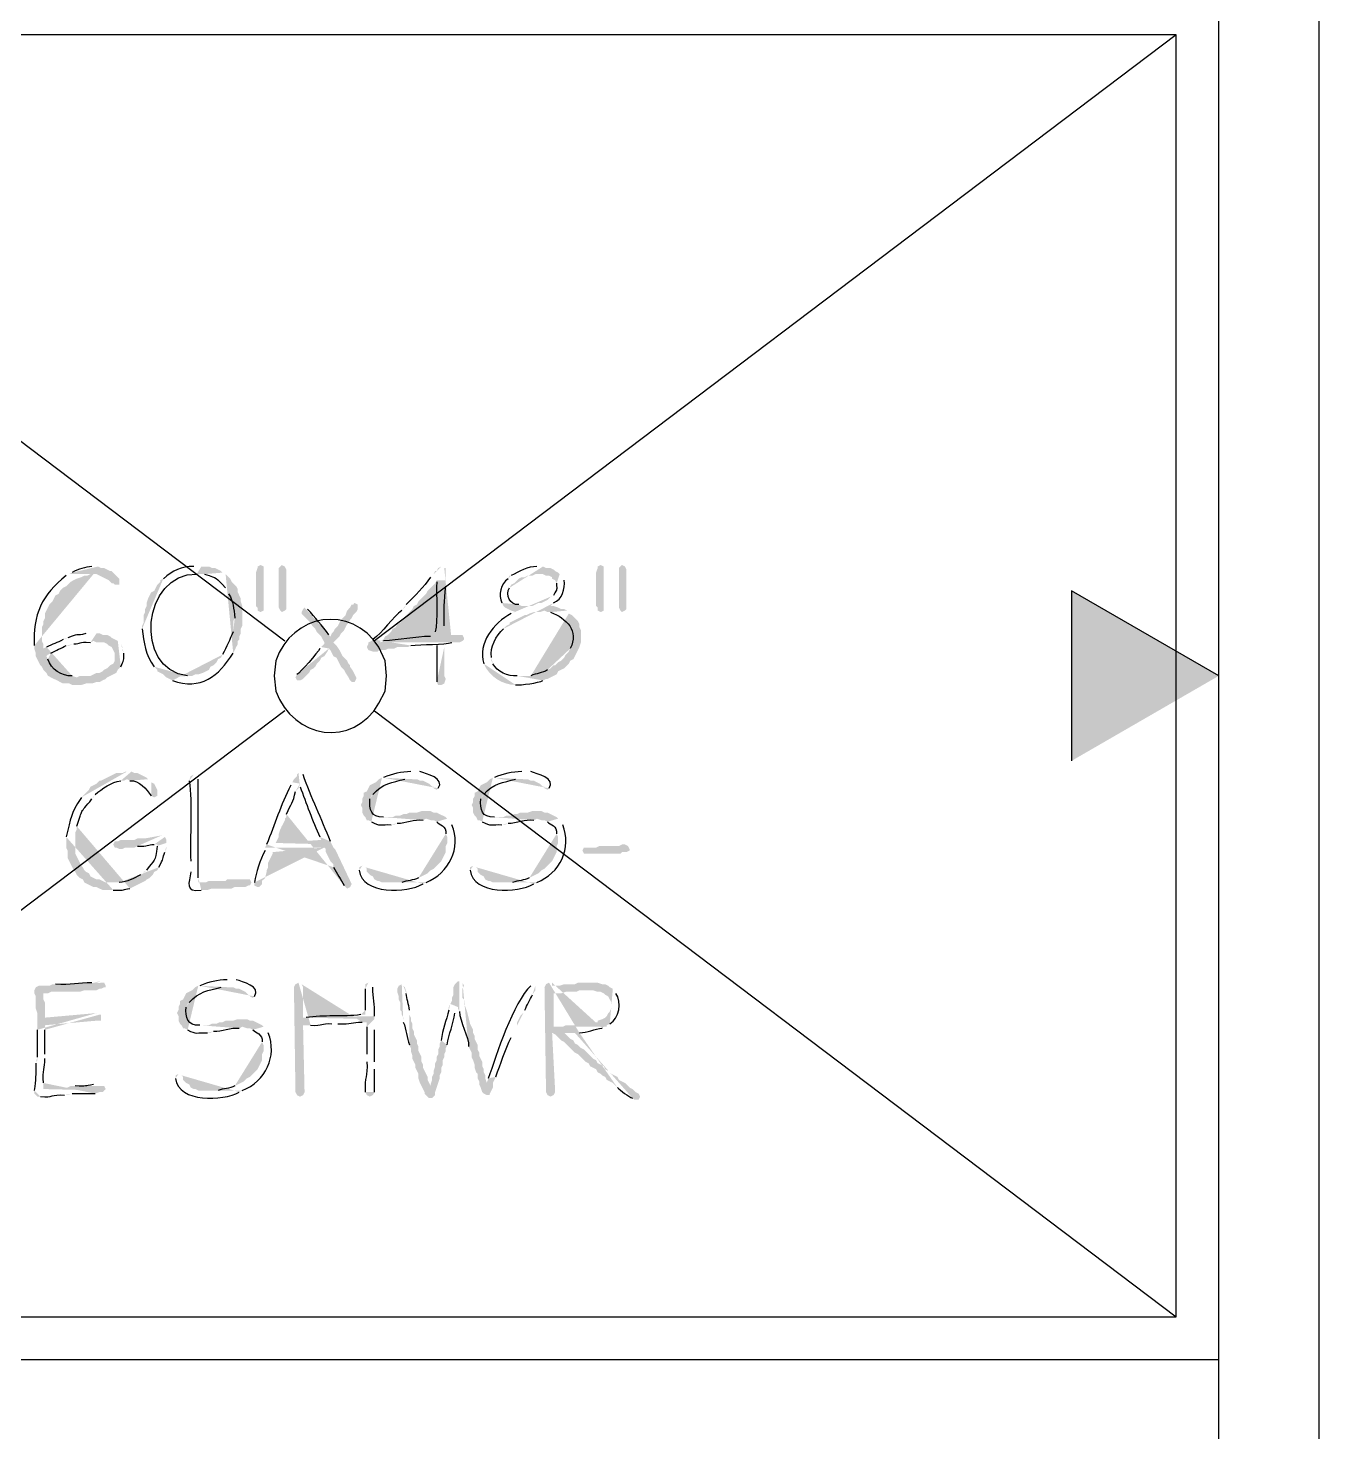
# Model space of a CAD drawing. Header units: inches. Extents: x -167 to 6071, y -6287 to -2731.
# Drawn here: x 1645.07 to 1690.41, y -5979.12 to -5929.83 of the extents above; entities that cross this region are included whole.
import ezdxf

# ---------------------------------------------------------------- set-up
doc = ezdxf.new("R2010")
doc.units = ezdxf.units.IN
doc.header["$LTSCALE"] = 96
doc.header["$MEASUREMENT"] = 0
doc.layers.add('PDF_Geometry', color=7, linetype='Continuous', true_color=0x4a4a4a)
doc.layers.add('PDF_Solid Fills', color=7, linetype='Continuous')

msp = doc.modelspace()

# ---------------------------------------------------------------- hatches: boundary and pattern name
at = {"layer": 'PDF_Solid Fills', "transparency": 33554559}
h = msp.add_hatch(color=256, dxfattribs=at)
h.paths.add_polyline_path([(1651.05, -5948.682), (1650.89, -5948.735)], flags=0)
h.paths.add_polyline_path([(1649.823, -5949.162), (1649.717, -5949.215), (1649.717, -5949.269), (1649.61, -5949.375), (1649.503, -5949.589), (1649.397, -5949.642), (1649.343, -5949.749), (1649.29, -5949.855), (1649.237, -5950.015), (1649.237, -5950.122), (1649.183, -5950.229), (1649.183, -5950.335), (1649.13, -5950.442), (1649.13, -5950.709), (1649.077, -5950.815), (1649.077, -5950.922)], flags=0)
h.paths.add_polyline_path([(1649.503, -5952.255), (1649.61, -5952.362), (1649.61, -5952.415), (1649.717, -5952.469), (1649.823, -5952.522), (1649.93, -5952.629), (1650.73, -5952.575), (1650.677, -5952.575)], flags=0)
h.paths.add_polyline_path([(1650.997, -5949.002), (1651.903, -5948.949), (1651.85, -5948.895), (1651.743, -5948.842), (1651.637, -5948.789), (1651.53, -5948.789), (1651.423, -5948.735), (1651.157, -5948.735)], flags=0)
for points in [[(1653.237, -5948.682), (1653.13, -5948.735), (1653.13, -5948.789), (1653.077, -5948.949), (1653.077, -5950.122), (1653.13, -5950.175), (1653.13, -5950.282), (1653.237, -5950.335), (1653.343, -5950.282), (1653.343, -5948.735)], [(1653.983, -5948.682), (1653.93, -5948.735), (1653.877, -5948.789), (1653.877, -5950.175), (1653.93, -5950.282), (1653.983, -5950.335), (1654.09, -5950.282), (1654.143, -5950.229), (1654.143, -5948.842), (1654.09, -5948.735)], [(1665.183, -5948.682), (1665.077, -5948.735), (1665.077, -5948.789), (1665.023, -5948.949), (1665.023, -5950.122), (1665.077, -5950.175), (1665.077, -5950.282), (1665.183, -5950.335), (1665.29, -5950.282), (1665.29, -5948.735)], [(1665.93, -5948.682), (1665.877, -5948.735), (1665.823, -5948.789), (1665.823, -5950.175), (1665.877, -5950.282), (1665.93, -5950.335), (1666.037, -5950.282), (1666.09, -5950.229), (1666.09, -5948.842), (1666.037, -5948.735)], [(1656.543, -5950.015), (1656.49, -5950.069), (1656.437, -5950.069), (1656.383, -5950.175), (1656.277, -5950.282), (1656.223, -5950.442), (1656.17, -5950.495), (1656.063, -5950.602), (1656.01, -5950.709), (1655.957, -5950.815), (1655.85, -5950.922), (1655.797, -5951.029), (1655.743, -5951.082), (1655.69, -5951.189), (1655.37, -5951.189), (1655.477, -5951.402), (1655.477, -5951.455), (1655.37, -5951.562), (1655.637, -5951.615), (1655.69, -5951.669), (1655.743, -5951.775), (1655.797, -5951.882), (1655.903, -5951.935), (1655.957, -5952.042), (1656.01, -5952.149), (1656.063, -5952.255), (1656.17, -5952.362), (1656.223, -5952.469), (1656.33, -5952.629), (1656.383, -5952.735), (1656.437, -5952.789), (1656.543, -5952.789), (1656.597, -5952.682), (1656.597, -5952.629), (1656.543, -5952.522), (1656.49, -5952.415), (1656.383, -5952.255), (1656.383, -5952.202), (1656.33, -5952.149), (1656.277, -5952.042), (1656.223, -5951.989), (1656.117, -5951.882), (1656.01, -5951.669), (1655.903, -5951.509), (1655.797, -5951.402), (1655.903, -5951.295), (1656.01, -5951.189), (1656.063, -5951.082), (1656.17, -5950.975), (1656.277, -5950.762), (1656.33, -5950.709), (1656.383, -5950.602), (1656.437, -5950.549), (1656.49, -5950.442), (1656.597, -5950.335), (1656.65, -5950.229), (1656.65, -5950.069)], [(1659.05, -5957.322), (1658.89, -5957.322), (1658.73, -5957.375), (1658.463, -5957.375), (1658.357, -5957.429), (1658.25, -5957.429), (1658.143, -5957.482), (1657.983, -5957.482), (1657.877, -5957.535), (1657.557, -5957.535), (1659.743, -5957.535), (1659.637, -5957.482), (1659.53, -5957.429), (1659.423, -5957.375), (1659.317, -5957.375), (1659.21, -5957.322)], [(1662.943, -5957.322), (1662.783, -5957.322), (1662.623, -5957.375), (1662.357, -5957.375), (1662.25, -5957.429), (1662.143, -5957.429), (1662.037, -5957.482), (1661.877, -5957.482), (1661.77, -5957.535), (1661.45, -5957.535), (1663.637, -5957.535), (1663.53, -5957.482), (1663.423, -5957.429), (1663.317, -5957.375), (1663.21, -5957.375), (1663.103, -5957.322)], [(1666.037, -5958.495), (1665.93, -5958.495), (1665.823, -5958.549), (1665.13, -5958.549), (1665.023, -5958.602), (1664.597, -5958.602), (1664.543, -5958.709), (1664.597, -5958.815), (1665.877, -5958.815), (1665.93, -5958.762), (1666.09, -5958.762), (1666.197, -5958.709), (1666.197, -5958.655), (1666.143, -5958.549)], [(1652.703, -5959.722), (1652.063, -5959.722), (1652.01, -5959.775), (1651.423, -5959.775), (1651.317, -5959.829), (1651.05, -5959.829), (1652.917, -5959.829), (1652.863, -5959.722), (1652.81, -5959.722)], [(1664.81, -5963.349), (1664.383, -5963.349), (1664.277, -5963.402), (1663.903, -5963.402), (1663.743, -5963.455), (1663.477, -5963.455), (1665.503, -5963.509), (1665.45, -5963.455), (1665.343, -5963.402), (1665.237, -5963.402), (1665.077, -5963.349), (1664.97, -5963.349)], [(1652.597, -5964.629), (1652.437, -5964.629), (1652.277, -5964.682), (1652.01, -5964.682), (1651.903, -5964.735), (1651.797, -5964.735), (1651.69, -5964.789), (1651.53, -5964.789), (1651.423, -5964.842), (1651.103, -5964.842), (1653.29, -5964.842), (1653.077, -5964.735), (1652.97, -5964.682), (1652.863, -5964.682), (1652.757, -5964.629)]]:
    msp.add_hatch(color=256, dxfattribs=at).paths.add_polyline_path(points)
h = msp.add_hatch(color=256, dxfattribs=at)
h.paths.add_polyline_path([(1646.517, -5949.002), (1646.41, -5949.055)], flags=0)
h.paths.add_polyline_path([(1645.29, -5951.509), (1645.29, -5951.615), (1645.61, -5951.615), (1645.61, -5951.455), (1645.557, -5951.349), (1645.557, -5950.869), (1645.61, -5950.762), (1645.61, -5950.655), (1645.663, -5950.549), (1645.663, -5950.389), (1645.717, -5950.282), (1645.77, -5950.175), (1645.823, -5950.069), (1645.93, -5949.962), (1645.983, -5949.855), (1646.037, -5949.749), (1646.143, -5949.695), (1646.197, -5949.589), (1646.303, -5949.482), (1646.41, -5949.429), (1646.57, -5949.269), (1646.677, -5949.215), (1646.783, -5949.162), (1646.943, -5949.109), (1647.05, -5949.055), (1647.157, -5949.055), (1647.263, -5949.002), (1647.37, -5949.002)], flags=0)
h = msp.add_hatch(color=256, dxfattribs=at)
h.paths.add_polyline_path([(1647.37, -5948.735), (1647.317, -5948.735)], flags=0)
h.paths.add_polyline_path([(1646.623, -5948.949), (1646.517, -5949.002), (1647.477, -5949.002), (1647.583, -5949.055), (1647.69, -5949.109), (1647.797, -5949.162), (1647.903, -5949.215), (1648.01, -5949.322), (1648.063, -5949.322), (1648.117, -5949.375), (1648.277, -5949.375), (1648.277, -5949.162), (1648.223, -5949.109), (1648.117, -5949.002), (1648.01, -5948.895), (1647.957, -5948.895), (1647.743, -5948.789), (1647.637, -5948.789), (1647.53, -5948.735)], flags=0)
h = msp.add_hatch(color=256, dxfattribs=at)
h.paths.add_polyline_path([(1651.903, -5948.949), (1650.997, -5949.002), (1651.263, -5949.002)], flags=0)
h.paths.add_polyline_path([(1652.01, -5949.482), (1652.063, -5949.589), (1652.117, -5949.695)], flags=0)
h.paths.add_polyline_path([(1652.33, -5950.549), (1652.277, -5950.655), (1652.277, -5951.029)], flags=0)
h.paths.add_polyline_path([(1651.903, -5951.829), (1651.85, -5951.935), (1651.743, -5951.989), (1651.69, -5952.095), (1651.583, -5952.202), (1651.477, -5952.255), (1651.423, -5952.362), (1651.317, -5952.415), (1651.21, -5952.469), (1651.05, -5952.522), (1650.943, -5952.522), (1650.837, -5952.575), (1650.73, -5952.575), (1649.93, -5952.629), (1650.143, -5952.735)], flags=0)
h.paths.add_polyline_path([(1652.277, -5951.775), (1652.383, -5951.562), (1652.437, -5951.455), (1652.437, -5951.349), (1652.49, -5951.295), (1652.49, -5951.189), (1652.543, -5951.082), (1652.543, -5950.922), (1652.597, -5950.815), (1652.597, -5950.122), (1652.543, -5949.962), (1652.543, -5949.855), (1652.49, -5949.749), (1652.437, -5949.642), (1652.437, -5949.535), (1652.383, -5949.429), (1652.223, -5949.269), (1652.17, -5949.162), (1652.117, -5949.109), (1652.01, -5949.002)], flags=0)
h = msp.add_hatch(color=256, dxfattribs=at)
h.paths.add_polyline_path([(1659.583, -5948.735), (1659.477, -5948.789), (1659.423, -5948.895), (1659.37, -5948.895), (1659.317, -5949.002), (1659.21, -5949.109)], flags=0)
h.paths.add_polyline_path([(1658.357, -5950.069), (1658.303, -5950.175), (1658.197, -5950.282)], flags=0)
h.paths.add_polyline_path([(1657.183, -5951.295), (1657.13, -5951.349), (1657.023, -5951.402), (1657.023, -5951.455), (1656.97, -5951.562), (1657.023, -5951.669), (1657.183, -5951.722), (1657.343, -5951.722), (1657.397, -5951.669), (1657.61, -5951.669), (1657.717, -5951.615), (1657.93, -5951.615), (1658.037, -5951.562), (1658.41, -5951.562), (1658.517, -5951.509)], flags=0)
h.paths.add_polyline_path([(1659.957, -5951.402), (1660.223, -5951.402), (1657.45, -5951.402), (1657.45, -5951.349), (1657.557, -5951.295), (1657.61, -5951.189), (1657.717, -5951.135), (1657.823, -5951.029), (1657.877, -5950.922), (1657.983, -5950.869), (1658.037, -5950.762), (1658.143, -5950.709), (1658.197, -5950.602), (1658.357, -5950.442), (1658.463, -5950.335), (1658.57, -5950.229), (1658.623, -5950.122), (1658.73, -5950.069), (1658.783, -5949.962), (1658.89, -5949.855), (1659.05, -5949.695), (1659.103, -5949.589), (1659.21, -5949.482), (1659.263, -5949.429), (1659.37, -5949.322), (1659.423, -5949.215), (1659.743, -5949.215), (1659.743, -5948.789), (1659.69, -5948.789)], flags=0)
h = msp.add_hatch(color=256, dxfattribs=at)
h.paths.add_polyline_path([(1663.743, -5949.002), (1662.997, -5949.002), (1663.157, -5949.002), (1663.263, -5949.055), (1663.37, -5949.055), (1663.477, -5949.109), (1663.477, -5949.162), (1663.583, -5949.215), (1663.637, -5949.322)], flags=0)
h.paths.add_polyline_path([(1663.53, -5949.749), (1663.423, -5949.802), (1663.317, -5949.909), (1663.21, -5949.962), (1663.103, -5950.015), (1662.997, -5950.015), (1662.89, -5950.069), (1662.783, -5950.122), (1661.77, -5950.122), (1661.823, -5950.175), (1661.93, -5950.229), (1662.037, -5950.282), (1662.197, -5950.335), (1662.143, -5950.335), (1662.037, -5950.389)], flags=0)
h.paths.add_polyline_path([(1661.077, -5952.149, 0.291201), (1662.197, -5952.895)], flags=0)
h.paths.add_polyline_path([(1663.157, -5952.735), (1663.263, -5952.682), (1663.317, -5952.682), (1663.423, -5952.629), (1662.357, -5952.575), (1662.25, -5952.575)], flags=0)
h.paths.add_polyline_path([(1661.397, -5952.149), (1661.343, -5952.042), (1661.343, -5951.935)], flags=0)
h.paths.add_polyline_path([(1661.77, -5950.922), (1661.877, -5950.815), (1661.983, -5950.762), (1661.983, -5950.709), (1662.09, -5950.655), (1662.197, -5950.602), (1662.303, -5950.549), (1662.41, -5950.495), (1662.517, -5950.442), (1662.57, -5950.442), (1662.677, -5950.389), (1662.837, -5950.335), (1663.05, -5950.335), (1663.21, -5950.282), (1664.01, -5950.282), (1663.903, -5950.229), (1663.797, -5950.229), (1663.69, -5950.175), (1663.53, -5950.122), (1663.423, -5950.122), (1663.53, -5950.015)], flags=0)
h.paths.add_polyline_path([(1663.903, -5949.215), (1663.85, -5949.109)], flags=0)
h = msp.add_hatch(color=256, dxfattribs=at)
h.paths.add_polyline_path([(1663.05, -5948.735), (1662.943, -5948.735)], flags=0)
h.paths.add_polyline_path([(1662.037, -5949.055), (1661.983, -5949.055), (1661.93, -5949.162)], flags=0)
h.paths.add_polyline_path([(1661.717, -5950.015), (1661.77, -5950.122), (1662.517, -5950.122), (1662.41, -5950.122), (1662.303, -5950.069)], flags=0)
h.paths.add_polyline_path([(1661.983, -5949.482), (1662.037, -5949.375), (1662.143, -5949.322), (1662.25, -5949.215), (1662.303, -5949.162), (1662.41, -5949.109), (1662.517, -5949.109), (1662.623, -5949.055), (1662.783, -5949.055), (1662.89, -5949.002), (1663.743, -5949.002), (1663.69, -5948.949), (1663.583, -5948.895), (1663.53, -5948.842), (1663.423, -5948.789), (1663.263, -5948.789), (1663.157, -5948.735)], flags=0)
h = msp.add_hatch(color=256, dxfattribs=at)
h.paths.add_polyline_path([(1659.743, -5949.215), (1659.423, -5949.215), (1659.423, -5949.269)], flags=0)
h.paths.add_polyline_path([(1659.37, -5951.029), (1659.37, -5951.189), (1659.21, -5951.189)], flags=0)
h.paths.add_polyline_path([(1657.557, -5951.349), (1657.45, -5951.402), (1660.223, -5951.402), (1660.33, -5951.349), (1660.383, -5951.295), (1660.383, -5951.242), (1660.33, -5951.135), (1659.69, -5951.135), (1659.69, -5950.815)], flags=0)
h.paths.add_polyline_path([(1659.743, -5949.429), (1659.743, -5949.322)], flags=0)
h = msp.add_hatch(color=256, dxfattribs=at)
h.paths.add_polyline_path([(1654.783, -5950.175), (1654.73, -5950.229), (1654.677, -5950.335), (1654.677, -5950.389), (1654.73, -5950.442), (1654.837, -5950.549), (1654.997, -5950.709), (1655.05, -5950.815), (1655.157, -5950.922), (1655.21, -5951.029), (1655.317, -5951.135), (1655.37, -5951.189), (1655.69, -5951.189), (1655.637, -5951.135)], flags=0)
h.paths.add_polyline_path([(1654.89, -5950.229), (1654.837, -5950.229)], flags=0)
h = msp.add_hatch(color=256, dxfattribs=at)
h.paths.add_polyline_path([(1664.01, -5950.282), (1663.21, -5950.282), (1663.317, -5950.335), (1663.423, -5950.335)], flags=0)
h.paths.add_polyline_path([(1664.117, -5951.615), (1664.063, -5951.722), (1664.01, -5951.775), (1663.957, -5951.829), (1663.903, -5951.935), (1663.797, -5952.042), (1663.69, -5952.095), (1663.583, -5952.202), (1663.53, -5952.202), (1663.423, -5952.309), (1663.317, -5952.362)], flags=0)
h.paths.add_polyline_path([(1662.73, -5952.575), (1662.357, -5952.575), (1663.423, -5952.629), (1663.53, -5952.575), (1663.637, -5952.522), (1663.69, -5952.415), (1663.903, -5952.309), (1664.01, -5952.202), (1664.063, -5952.149), (1664.117, -5952.042), (1664.223, -5951.989), (1664.383, -5951.669), (1664.437, -5951.562), (1664.49, -5951.402), (1664.49, -5950.975), (1664.437, -5950.869), (1664.437, -5950.762), (1664.383, -5950.655), (1664.17, -5950.442), (1664.063, -5950.389)], flags=0)
h = msp.add_hatch(color=256, dxfattribs=at)
h.paths.add_polyline_path([(1647.317, -5951.082), (1647.103, -5951.082)], flags=0)
h.paths.add_polyline_path([(1646.463, -5951.242), (1646.41, -5951.242), (1646.303, -5951.295)], flags=0)
h.paths.add_polyline_path([(1645.717, -5951.562), (1645.61, -5951.615), (1645.29, -5951.615), (1645.343, -5951.775), (1645.343, -5951.882), (1645.45, -5952.095), (1645.503, -5952.202), (1645.557, -5952.255), (1645.61, -5952.362), (1645.663, -5952.415), (1645.717, -5952.469), (1645.77, -5952.575), (1645.877, -5952.629), (1646.783, -5952.629), (1646.623, -5952.575)], flags=0)
h.paths.add_polyline_path([(1645.77, -5951.989), (1645.717, -5951.882), (1645.77, -5951.829), (1645.877, -5951.775)], flags=0)
h.paths.add_polyline_path([(1646.41, -5951.509), (1646.517, -5951.509), (1646.677, -5951.455)], flags=0)
h.paths.add_polyline_path([(1647.263, -5951.402), (1647.37, -5951.349), (1648.223, -5951.349), (1648.117, -5951.295), (1648.01, -5951.242), (1647.957, -5951.189), (1647.85, -5951.135), (1647.69, -5951.135), (1647.583, -5951.082), (1647.477, -5951.082)], flags=0)
h = msp.add_hatch(color=256, dxfattribs=at)
h.paths.add_polyline_path([(1648.223, -5951.349), (1647.37, -5951.349), (1647.477, -5951.402), (1647.743, -5951.402), (1647.85, -5951.455), (1647.903, -5951.509), (1648.01, -5951.562), (1648.117, -5951.775), (1648.117, -5952.042), (1648.063, -5952.149), (1647.957, -5952.202), (1647.85, -5952.309), (1647.743, -5952.362), (1647.69, -5952.415), (1647.583, -5952.469), (1647.477, -5952.469), (1647.263, -5952.575), (1646.89, -5952.575), (1646.783, -5952.629), (1645.877, -5952.629), (1645.983, -5952.682), (1646.09, -5952.735), (1646.197, -5952.789), (1646.303, -5952.842), (1646.517, -5952.842), (1646.623, -5952.895), (1646.943, -5952.895), (1647.103, -5952.842), (1647.317, -5952.842), (1647.477, -5952.789), (1647.583, -5952.789), (1647.69, -5952.735), (1647.797, -5952.682), (1647.85, -5952.629), (1647.957, -5952.575), (1648.17, -5952.469), (1648.223, -5952.362), (1648.33, -5952.255)], flags=0)
h.paths.add_polyline_path([(1648.437, -5951.775), (1648.383, -5951.669), (1648.383, -5951.562), (1648.33, -5951.455)], flags=0)
h = msp.add_hatch(color=256, dxfattribs=at)
h.paths.add_polyline_path([(1655.37, -5951.562), (1655.317, -5951.615)], flags=0)
h.paths.add_polyline_path([(1654.517, -5952.522), (1654.463, -5952.629), (1654.517, -5952.735), (1654.623, -5952.735), (1654.73, -5952.682), (1654.837, -5952.575), (1654.943, -5952.469), (1654.997, -5952.362), (1655.103, -5952.309), (1655.157, -5952.255), (1655.21, -5952.149), (1655.317, -5952.042), (1655.37, -5951.935), (1655.477, -5951.882), (1655.583, -5951.722), (1655.637, -5951.615)], flags=0)
h = msp.add_hatch(color=256, dxfattribs=at)
h.paths.add_polyline_path([(1659.69, -5951.455), (1659.423, -5951.455), (1659.423, -5951.509)], flags=0)
h.paths.add_polyline_path([(1659.423, -5952.789), (1659.477, -5952.895), (1659.583, -5952.895), (1659.69, -5952.842), (1659.743, -5952.682), (1659.69, -5952.575), (1659.69, -5951.562)], flags=0)
h = msp.add_hatch(color=256, dxfattribs=at)
h.paths.add_polyline_path([(1648.543, -5955.935), (1648.49, -5955.935), (1648.383, -5955.989), (1648.17, -5955.989), (1647.957, -5956.095), (1647.743, -5956.202), (1647.637, -5956.255), (1647.583, -5956.255), (1647.477, -5956.362), (1647.37, -5956.415), (1647.263, -5956.469), (1647.21, -5956.575), (1647.103, -5956.682), (1647.05, -5956.735), (1646.943, -5956.842)], flags=0)
h.paths.add_polyline_path([(1646.41, -5958.229), (1646.41, -5958.602), (1646.463, -5958.709), (1646.463, -5958.975), (1646.517, -5959.082), (1646.57, -5959.189), (1646.623, -5959.295), (1646.677, -5959.402), (1646.73, -5959.455), (1646.783, -5959.562), (1646.89, -5959.669), (1646.997, -5959.722), (1647.05, -5959.829), (1647.263, -5959.935), (1647.37, -5959.989), (1647.477, -5959.989), (1647.583, -5960.042), (1647.69, -5960.095), (1648.063, -5960.095)], flags=0)
h.paths.add_polyline_path([(1648.65, -5960.042), (1648.757, -5959.989), (1648.863, -5959.935), (1648.97, -5959.882), (1649.077, -5959.829), (1647.797, -5959.829), (1647.69, -5959.775), (1647.583, -5959.722), (1647.477, -5959.722), (1647.263, -5959.615), (1647.21, -5959.509), (1647.103, -5959.455), (1647.05, -5959.402), (1646.997, -5959.295), (1646.943, -5959.242), (1646.837, -5959.029), (1646.783, -5958.922), (1646.73, -5958.815), (1646.73, -5958.069), (1646.783, -5957.962), (1646.783, -5957.855)], flags=0)
h.paths.add_polyline_path([(1647.317, -5956.895), (1647.37, -5956.842), (1647.423, -5956.735)], flags=0)
h.paths.add_polyline_path([(1648.33, -5956.255), (1648.437, -5956.255), (1648.543, -5956.202), (1649.29, -5956.202), (1649.237, -5956.149), (1649.13, -5956.095), (1649.023, -5956.042), (1648.917, -5955.989), (1648.81, -5955.989), (1648.703, -5955.935)], flags=0)
h = msp.add_hatch(color=256, dxfattribs=at)
h.paths.add_polyline_path([(1650.89, -5956.042), (1650.783, -5956.095), (1650.73, -5956.255)], flags=0)
h.paths.add_polyline_path([(1650.783, -5959.082), (1650.783, -5959.455)], flags=0)
h.paths.add_polyline_path([(1651.157, -5960.095), (1651.37, -5960.095), (1651.53, -5960.042), (1652.223, -5960.042), (1652.33, -5959.989), (1652.703, -5959.989), (1652.81, -5959.935), (1652.863, -5959.935), (1652.917, -5959.829), (1651.05, -5959.829), (1651.05, -5959.669)], flags=0)
h.paths.add_polyline_path([(1651.05, -5956.202), (1650.997, -5956.095)], flags=0)
h = msp.add_hatch(color=256, dxfattribs=at)
h.paths.add_polyline_path([(1654.57, -5955.989), (1654.517, -5956.042), (1654.517, -5956.095), (1654.41, -5956.202), (1654.357, -5956.309), (1654.623, -5956.362), (1654.623, -5956.469)], flags=0)
h.paths.add_polyline_path([(1655.317, -5958.229), (1655.37, -5958.335), (1653.77, -5958.442), (1655.743, -5958.495), (1655.69, -5958.389)], flags=0)
h.paths.add_polyline_path([(1654.73, -5956.042), (1654.677, -5955.989)], flags=0)
h = msp.add_hatch(color=256, dxfattribs=at)
h.paths.add_polyline_path([(1658.57, -5955.935), (1658.517, -5955.935)], flags=0)
h.paths.add_polyline_path([(1657.557, -5956.149), (1657.503, -5956.149), (1658.57, -5956.202), (1658.73, -5956.202), (1658.837, -5956.255), (1658.943, -5956.255), (1659.05, -5956.309), (1659.157, -5956.362), (1659.263, -5956.469), (1659.317, -5956.469), (1659.317, -5956.522), (1659.423, -5956.575), (1659.477, -5956.522)], flags=0)
h.paths.add_polyline_path([(1658.837, -5955.935), (1658.677, -5955.935)], flags=0)
h = msp.add_hatch(color=256, dxfattribs=at)
h.paths.add_polyline_path([(1662.463, -5955.935), (1662.41, -5955.935)], flags=0)
h.paths.add_polyline_path([(1661.45, -5956.149), (1661.397, -5956.149), (1662.463, -5956.202), (1662.623, -5956.202), (1662.73, -5956.255), (1662.837, -5956.255), (1662.943, -5956.309), (1663.05, -5956.362), (1663.157, -5956.469), (1663.21, -5956.469), (1663.21, -5956.522), (1663.317, -5956.575), (1663.37, -5956.522)], flags=0)
h.paths.add_polyline_path([(1662.73, -5955.935), (1662.57, -5955.935)], flags=0)
h = msp.add_hatch(color=256, dxfattribs=at)
h.paths.add_polyline_path([(1649.29, -5956.202), (1648.543, -5956.202), (1648.65, -5956.255)], flags=0)
h.paths.add_polyline_path([(1649.397, -5956.789), (1649.503, -5956.842), (1649.61, -5956.789), (1649.61, -5956.575), (1649.503, -5956.362), (1649.397, -5956.309)], flags=0)
h = msp.add_hatch(color=256, dxfattribs=at)
h.paths.add_polyline_path([(1654.357, -5956.309), (1654.303, -5956.415)], flags=0)
h.paths.add_polyline_path([(1653.45, -5958.495), (1653.397, -5958.602), (1655.477, -5958.602), (1655.53, -5958.655), (1655.53, -5958.762), (1655.69, -5959.082), (1655.797, -5959.189), (1655.797, -5959.295)], flags=0)
h.paths.add_polyline_path([(1656.17, -5959.935), (1656.277, -5960.042), (1656.383, -5959.989), (1656.437, -5959.882), (1655.957, -5958.869), (1655.85, -5958.655), (1655.797, -5958.602), (1655.743, -5958.495), (1653.77, -5958.442), (1653.877, -5958.229), (1653.877, -5958.122), (1653.93, -5957.962), (1653.983, -5957.855), (1654.037, -5957.749), (1654.09, -5957.642), (1654.09, -5957.589), (1654.143, -5957.535), (1654.143, -5957.429)], flags=0)
h.paths.add_polyline_path([(1654.463, -5956.629), (1654.57, -5956.522), (1654.623, -5956.362)], flags=0)
h = msp.add_hatch(color=256, dxfattribs=at)
h.paths.add_polyline_path([(1657.503, -5956.149), (1657.397, -5956.202), (1657.29, -5956.309), (1657.183, -5956.362), (1657.077, -5956.415), (1657.023, -5956.522), (1656.97, -5956.629), (1656.863, -5956.682), (1656.863, -5956.789), (1656.81, -5956.895), (1656.81, -5957.002), (1656.757, -5957.109), (1656.81, -5957.215), (1656.81, -5957.375), (1656.863, -5957.482), (1656.917, -5957.535), (1656.97, -5957.642), (1657.023, -5957.642), (1657.13, -5957.695)], flags=0)
h.paths.add_polyline_path([(1657.823, -5957.802), (1657.93, -5957.802), (1658.037, -5957.749)], flags=0)
h.paths.add_polyline_path([(1658.943, -5957.642), (1659.05, -5957.589), (1659.797, -5957.589), (1659.743, -5957.535), (1657.557, -5957.535)], flags=0)
h.paths.add_polyline_path([(1657.077, -5956.895), (1657.13, -5956.789), (1657.183, -5956.735)], flags=0)
h.paths.add_polyline_path([(1658.303, -5956.202), (1658.57, -5956.202)], flags=0)
h = msp.add_hatch(color=256, dxfattribs=at)
h.paths.add_polyline_path([(1661.397, -5956.149), (1661.29, -5956.202), (1661.183, -5956.309), (1660.97, -5956.415), (1660.917, -5956.522), (1660.863, -5956.629), (1660.757, -5956.682), (1660.757, -5956.789), (1660.703, -5956.895), (1660.703, -5957.002), (1660.65, -5957.109), (1660.703, -5957.215), (1660.703, -5957.375), (1660.757, -5957.482), (1660.81, -5957.535), (1660.863, -5957.642), (1660.917, -5957.642), (1661.023, -5957.695)], flags=0)
h.paths.add_polyline_path([(1661.717, -5957.802), (1661.823, -5957.802), (1661.93, -5957.749)], flags=0)
h.paths.add_polyline_path([(1662.837, -5957.642), (1662.943, -5957.589), (1663.69, -5957.589), (1663.637, -5957.535), (1661.45, -5957.535)], flags=0)
h.paths.add_polyline_path([(1660.97, -5956.895), (1661.023, -5956.789), (1661.077, -5956.735)], flags=0)
h.paths.add_polyline_path([(1662.197, -5956.202), (1662.463, -5956.202)], flags=0)
h = msp.add_hatch(color=256, dxfattribs=at)
h.paths.add_polyline_path([(1659.797, -5957.589), (1659.05, -5957.589), (1659.21, -5957.642), (1659.317, -5957.642), (1659.423, -5957.695)], flags=0)
h.paths.add_polyline_path([(1659.743, -5958.122), (1659.797, -5958.229), (1659.797, -5958.442), (1659.743, -5958.549), (1659.743, -5958.762), (1659.69, -5958.869), (1659.583, -5959.082), (1659.477, -5959.189), (1659.317, -5959.349), (1659.21, -5959.402), (1659.103, -5959.509), (1658.997, -5959.562), (1658.89, -5959.615), (1658.783, -5959.669)], flags=0)
h.paths.add_polyline_path([(1658.197, -5959.829), (1657.823, -5959.829), (1659.05, -5959.829)], flags=0)
h.paths.add_polyline_path([(1659.957, -5957.802), (1659.85, -5957.695)], flags=0)
h = msp.add_hatch(color=256, dxfattribs=at)
h.paths.add_polyline_path([(1663.69, -5957.589), (1662.943, -5957.589), (1663.103, -5957.642), (1663.21, -5957.642), (1663.317, -5957.695)], flags=0)
h.paths.add_polyline_path([(1663.637, -5958.122), (1663.69, -5958.229), (1663.69, -5958.442), (1663.637, -5958.549), (1663.637, -5958.762), (1663.53, -5958.975), (1663.477, -5959.082), (1663.37, -5959.189), (1663.317, -5959.242), (1663.21, -5959.349), (1663.103, -5959.402), (1663.05, -5959.455), (1662.997, -5959.509), (1662.89, -5959.562), (1662.783, -5959.615), (1662.677, -5959.669)], flags=0)
h.paths.add_polyline_path([(1662.09, -5959.829), (1661.717, -5959.829), (1662.943, -5959.829)], flags=0)
h.paths.add_polyline_path([(1663.85, -5957.802), (1663.743, -5957.695)], flags=0)
h = msp.add_hatch(color=256, dxfattribs=at)
h.paths.add_polyline_path([(1649.77, -5958.175), (1649.183, -5958.282), (1648.917, -5958.282), (1648.81, -5958.335), (1648.33, -5958.335), (1648.223, -5958.389), (1648.117, -5958.389), (1648.063, -5958.495), (1648.117, -5958.602), (1648.17, -5958.602), (1648.277, -5958.655), (1648.383, -5958.655), (1648.49, -5958.602), (1648.81, -5958.602), (1648.917, -5958.549)], flags=0)
h.paths.add_polyline_path([(1649.503, -5958.495), (1649.61, -5958.495), (1649.93, -5958.442), (1649.93, -5958.335), (1649.877, -5958.229)], flags=0)
h = msp.add_hatch(color=256, dxfattribs=at)
h.paths.add_polyline_path([(1649.93, -5958.442), (1649.61, -5958.495), (1649.61, -5958.549)], flags=0)
h.paths.add_polyline_path([(1649.237, -5959.402), (1649.13, -5959.455), (1649.13, -5959.509), (1649.023, -5959.562)], flags=0)
h.paths.add_polyline_path([(1648.277, -5959.829), (1648.117, -5959.829), (1649.077, -5959.829), (1649.183, -5959.775), (1649.237, -5959.722), (1649.343, -5959.669), (1649.45, -5959.562), (1649.503, -5959.455), (1649.61, -5959.402), (1649.663, -5959.295)], flags=0)
h.paths.add_polyline_path([(1649.877, -5958.762), (1649.93, -5958.655), (1649.93, -5958.549)], flags=0)
h = msp.add_hatch(color=256, dxfattribs=at)
h.paths.add_polyline_path([(1653.397, -5958.602), (1653.397, -5958.709)], flags=0)
h.paths.add_polyline_path([(1653.023, -5959.829), (1653.023, -5959.935), (1653.13, -5959.989), (1653.183, -5959.989), (1653.29, -5959.882), (1653.29, -5959.775), (1653.397, -5959.669), (1653.45, -5959.455), (1653.45, -5959.402), (1653.503, -5959.295), (1653.503, -5959.135), (1653.557, -5959.029), (1653.61, -5958.922), (1653.663, -5958.815), (1653.663, -5958.762), (1655.477, -5958.602)], flags=0)
h = msp.add_hatch(color=256, dxfattribs=at)
h.paths.add_polyline_path([(1656.81, -5959.242), (1656.703, -5959.295), (1656.703, -5959.402)], flags=0)
h.paths.add_polyline_path([(1658.943, -5959.882), (1659.05, -5959.829), (1657.503, -5959.829), (1657.397, -5959.775), (1657.343, -5959.775), (1657.237, -5959.722), (1657.183, -5959.615), (1657.077, -5959.562), (1656.97, -5959.455), (1656.97, -5959.349), (1656.917, -5959.295)], flags=0)
h = msp.add_hatch(color=256, dxfattribs=at)
h.paths.add_polyline_path([(1660.703, -5959.242), (1660.597, -5959.295), (1660.597, -5959.402)], flags=0)
h.paths.add_polyline_path([(1662.837, -5959.882), (1662.943, -5959.829), (1661.397, -5959.829), (1661.29, -5959.775), (1661.237, -5959.775), (1661.13, -5959.722), (1661.077, -5959.615), (1660.97, -5959.562), (1660.863, -5959.455), (1660.863, -5959.349), (1660.81, -5959.295)], flags=0)
h = msp.add_hatch(color=256, dxfattribs=at)
h.paths.add_polyline_path([(1647.637, -5963.295), (1647.477, -5963.349), (1647.317, -5963.349)], flags=0)
h.paths.add_polyline_path([(1646.037, -5963.402), (1645.93, -5963.402), (1645.823, -5963.455), (1645.45, -5963.455), (1645.343, -5963.509), (1645.29, -5963.615), (1645.29, -5963.722), (1645.343, -5963.829), (1645.343, -5964.255), (1645.397, -5964.415), (1645.397, -5964.629), (1645.663, -5964.575), (1645.663, -5964.042), (1645.61, -5963.935), (1645.61, -5963.722), (1645.77, -5963.722), (1645.877, -5963.669), (1646.89, -5963.669), (1647.05, -5963.615), (1647.477, -5963.615), (1647.583, -5963.562), (1647.637, -5963.562), (1647.743, -5963.509), (1647.797, -5963.509), (1647.797, -5963.455), (1647.743, -5963.349)], flags=0)
h = msp.add_hatch(color=256, dxfattribs=at)
h.paths.add_polyline_path([(1651.05, -5963.455), (1650.943, -5963.509), (1650.837, -5963.615), (1650.623, -5963.722), (1650.517, -5963.935), (1650.41, -5963.989), (1650.41, -5964.095), (1650.357, -5964.202), (1650.357, -5964.309), (1650.303, -5964.415), (1650.357, -5964.522), (1650.357, -5964.682), (1650.41, -5964.789), (1650.463, -5964.842), (1650.517, -5964.949), (1650.57, -5964.949), (1650.677, -5965.002)], flags=0)
h.paths.add_polyline_path([(1651.37, -5965.109), (1651.477, -5965.109), (1651.583, -5965.055)], flags=0)
h.paths.add_polyline_path([(1652.49, -5964.949), (1652.597, -5964.895), (1653.343, -5964.895), (1653.29, -5964.842), (1651.103, -5964.842)], flags=0)
h.paths.add_polyline_path([(1650.623, -5964.202), (1650.677, -5964.095), (1650.73, -5964.042)], flags=0)
h.paths.add_polyline_path([(1651.85, -5963.509), (1652.117, -5963.509)], flags=0)
h = msp.add_hatch(color=256, dxfattribs=at)
h.paths.add_polyline_path([(1652.117, -5963.242), (1652.063, -5963.242)], flags=0)
h.paths.add_polyline_path([(1651.103, -5963.455), (1651.05, -5963.455), (1652.117, -5963.509), (1652.277, -5963.509), (1652.383, -5963.562), (1652.49, -5963.562), (1652.597, -5963.615), (1652.703, -5963.669), (1652.81, -5963.775), (1652.863, -5963.775), (1652.863, -5963.829), (1652.97, -5963.882), (1653.023, -5963.829)], flags=0)
h.paths.add_polyline_path([(1652.383, -5963.242), (1652.223, -5963.242)], flags=0)
h = msp.add_hatch(color=256, dxfattribs=at)
h.paths.add_polyline_path([(1654.57, -5963.349), (1654.463, -5963.402), (1654.41, -5963.509), (1654.463, -5967.189), (1654.517, -5967.295), (1654.623, -5967.349), (1654.73, -5967.295), (1654.783, -5967.189), (1654.73, -5964.842), (1654.997, -5964.842)], flags=0)
h.paths.add_polyline_path([(1655.743, -5964.789), (1655.957, -5964.789)], flags=0)
h.paths.add_polyline_path([(1656.81, -5964.735), (1656.97, -5964.735), (1657.237, -5964.629), (1654.73, -5964.575), (1654.73, -5963.509), (1654.677, -5963.402)], flags=0)
h = msp.add_hatch(color=256, dxfattribs=at)
h.paths.add_polyline_path([(1657.023, -5963.349), (1656.917, -5963.402), (1656.917, -5963.562)], flags=0)
h.paths.add_polyline_path([(1656.917, -5964.309), (1656.917, -5964.469), (1656.757, -5964.469)], flags=0)
h.paths.add_polyline_path([(1654.837, -5964.575), (1654.73, -5964.575), (1657.237, -5964.629), (1657.237, -5964.522)], flags=0)
h.paths.add_polyline_path([(1657.183, -5963.509), (1657.13, -5963.402)], flags=0)
h = msp.add_hatch(color=256, dxfattribs=at)
h.paths.add_polyline_path([(1658.197, -5963.402), (1658.09, -5963.455), (1658.037, -5963.562), (1658.037, -5963.669), (1658.09, -5963.829), (1658.09, -5963.935), (1658.143, -5964.042), (1658.143, -5964.309), (1658.197, -5964.362), (1658.197, -5964.469), (1658.25, -5964.575), (1658.25, -5964.735)], flags=0)
h.paths.add_polyline_path([(1658.463, -5965.535), (1658.517, -5965.642), (1658.517, -5965.749), (1658.57, -5965.909), (1658.57, -5966.015), (1658.623, -5966.122), (1658.677, -5966.229), (1658.677, -5966.335), (1658.783, -5966.549), (1658.783, -5966.709), (1658.837, -5966.869), (1658.943, -5967.082), (1658.997, -5967.189), (1658.997, -5967.242), (1659.05, -5967.295), (1659.157, -5967.402), (1659.263, -5967.402), (1659.37, -5967.295), (1659.37, -5967.189), (1659.423, -5967.029), (1659.21, -5967.029), (1659.21, -5966.975), (1659.103, -5966.762), (1659.103, -5966.655), (1659.05, -5966.549), (1658.943, -5966.335), (1658.943, -5966.229), (1658.89, -5966.122), (1658.89, -5965.962), (1658.837, -5965.855), (1658.783, -5965.749), (1658.783, -5965.589), (1658.73, -5965.482), (1658.73, -5965.375), (1658.677, -5965.269), (1658.623, -5965.162), (1658.623, -5965.055), (1658.57, -5964.949), (1658.57, -5964.789), (1658.517, -5964.682), (1658.517, -5964.575), (1658.463, -5964.469), (1658.463, -5964.309)], flags=0)
h.paths.add_polyline_path([(1658.357, -5963.722), (1658.357, -5963.669), (1658.303, -5963.509), (1658.25, -5963.455)], flags=0)
h = msp.add_hatch(color=256, dxfattribs=at)
h.paths.add_polyline_path([(1660.223, -5963.295), (1660.17, -5963.295), (1660.063, -5963.402), (1660.01, -5963.509), (1660.01, -5963.775), (1659.957, -5963.882), (1659.957, -5963.989), (1659.903, -5964.095), (1660.17, -5964.202), (1660.17, -5964.255), (1660.223, -5964.362)], flags=0)
h.paths.add_polyline_path([(1660.543, -5965.589), (1660.597, -5965.695), (1660.65, -5965.802), (1660.65, -5965.962), (1660.703, -5966.069), (1660.757, -5966.229), (1660.757, -5966.335), (1660.81, -5966.495), (1660.863, -5966.549), (1660.863, -5966.709), (1660.917, -5966.815), (1660.917, -5966.922), (1660.97, -5967.029), (1661.023, -5967.189), (1661.077, -5967.242), (1661.183, -5967.295), (1661.29, -5967.295), (1661.29, -5967.242), (1661.343, -5967.135), (1661.397, -5967.029), (1661.397, -5966.869), (1661.183, -5966.869), (1661.13, -5966.709), (1661.13, -5966.602), (1661.077, -5966.495), (1661.077, -5966.389), (1661.023, -5966.282), (1661.023, -5966.122), (1660.917, -5965.909), (1660.917, -5965.802), (1660.863, -5965.695), (1660.863, -5965.535), (1660.81, -5965.429), (1660.757, -5965.322), (1660.757, -5965.215), (1660.703, -5965.109), (1660.703, -5965.002), (1660.597, -5964.789), (1660.543, -5964.575), (1660.49, -5964.362), (1660.437, -5964.202), (1660.383, -5964.095), (1660.383, -5963.935), (1660.33, -5963.882), (1660.33, -5963.562), (1660.383, -5963.455), (1660.33, -5963.349)], flags=0)
h = msp.add_hatch(color=256, dxfattribs=at)
h.paths.add_polyline_path([(1662.783, -5963.455), (1662.73, -5963.455)], flags=0)
h.paths.add_polyline_path([(1661.237, -5966.709), (1661.183, -5966.869), (1661.397, -5966.869), (1661.45, -5966.762), (1661.503, -5966.655)], flags=0)
h.paths.add_polyline_path([(1662.037, -5965.269), (1662.143, -5965.055), (1662.197, -5964.949), (1662.25, -5964.842), (1662.25, -5964.735), (1662.357, -5964.522), (1662.463, -5964.415), (1662.517, -5964.309)], flags=0)
h.paths.add_polyline_path([(1662.783, -5963.775), (1662.89, -5963.615), (1662.89, -5963.455)], flags=0)
h = msp.add_hatch(color=256, dxfattribs=at)
h.paths.add_polyline_path([(1663.37, -5963.349), (1663.263, -5963.402), (1663.21, -5963.509), (1663.263, -5967.135), (1663.263, -5967.189), (1663.317, -5967.295), (1663.423, -5967.349), (1663.53, -5967.295), (1663.583, -5967.189), (1663.583, -5967.135), (1663.477, -5965.109), (1664.437, -5965.109)], flags=0)
h.paths.add_polyline_path([(1665.237, -5964.949), (1665.29, -5964.895), (1663.53, -5964.895), (1663.53, -5963.722), (1663.797, -5963.722), (1663.957, -5963.669), (1664.33, -5963.669), (1664.437, -5963.615), (1664.81, -5963.615), (1665.61, -5963.562), (1665.503, -5963.509), (1663.477, -5963.455), (1663.477, -5963.349)], flags=0)
h = msp.add_hatch(color=256, dxfattribs=at)
h.paths.add_polyline_path([(1665.61, -5963.562), (1664.81, -5963.615), (1664.917, -5963.615), (1665.077, -5963.669), (1665.183, -5963.669), (1665.29, -5963.722), (1665.343, -5963.775), (1665.45, -5963.829), (1665.503, -5963.935), (1665.557, -5964.042), (1665.557, -5964.255), (1665.503, -5964.362), (1665.45, -5964.415), (1665.397, -5964.522), (1665.343, -5964.575), (1665.237, -5964.629), (1665.077, -5964.682), (1665.077, -5964.735), (1664.917, -5964.735), (1664.81, -5964.789), (1664.597, -5964.789), (1664.49, -5964.842), (1663.957, -5964.842), (1663.85, -5964.895), (1663.53, -5964.895), (1665.397, -5964.895), (1665.397, -5964.842), (1665.503, -5964.789)], flags=0)
h.paths.add_polyline_path([(1665.717, -5963.722), (1665.663, -5963.615)], flags=0)
h = msp.add_hatch(color=256, dxfattribs=at)
h.paths.add_polyline_path([(1647.477, -5964.415), (1645.663, -5964.575), (1645.397, -5964.629), (1645.397, -5965.002)], flags=0)
h.paths.add_polyline_path([(1645.397, -5965.962), (1645.397, -5966.069), (1645.343, -5966.175)], flags=0)
h.paths.add_polyline_path([(1645.29, -5967.135), (1645.29, -5967.242), (1645.343, -5967.295), (1645.397, -5967.349), (1645.503, -5967.349)], flags=0)
h.paths.add_polyline_path([(1646.357, -5967.295), (1646.463, -5967.295), (1646.623, -5967.242)], flags=0)
h.paths.add_polyline_path([(1647.423, -5967.242), (1647.583, -5967.189), (1647.69, -5967.189), (1647.743, -5967.135), (1645.61, -5967.082), (1645.61, -5966.869)], flags=0)
h.paths.add_polyline_path([(1645.663, -5966.015), (1645.663, -5965.855)], flags=0)
h.paths.add_polyline_path([(1645.663, -5965.002), (1645.663, -5964.842), (1647.477, -5964.682), (1647.637, -5964.682), (1647.637, -5964.469), (1647.583, -5964.469)], flags=0)
h = msp.add_hatch(color=256, dxfattribs=at)
h.paths.add_polyline_path([(1659.903, -5964.095), (1659.85, -5964.202), (1659.85, -5964.309)], flags=0)
h.paths.add_polyline_path([(1659.583, -5965.375), (1659.53, -5965.482), (1659.53, -5965.589), (1659.477, -5965.695), (1659.477, -5965.855), (1659.423, -5965.962), (1659.423, -5966.069), (1659.37, -5966.175), (1659.37, -5966.282), (1659.317, -5966.442), (1659.317, -5966.549), (1659.263, -5966.655), (1659.263, -5966.762), (1659.21, -5966.922), (1659.21, -5967.029), (1659.423, -5967.029), (1659.477, -5966.869), (1659.53, -5966.709), (1659.53, -5966.602), (1659.583, -5966.495), (1659.583, -5966.335), (1659.637, -5966.229), (1659.637, -5966.069), (1659.69, -5965.962), (1659.69, -5965.855), (1659.743, -5965.749), (1659.743, -5965.642), (1659.797, -5965.535)], flags=0)
h.paths.add_polyline_path([(1660.063, -5964.415), (1660.117, -5964.309), (1660.17, -5964.202)], flags=0)
h = msp.add_hatch(color=256, dxfattribs=at)
h.paths.add_polyline_path([(1653.343, -5964.895), (1652.597, -5964.895), (1652.757, -5964.949), (1652.863, -5964.949), (1652.97, -5965.002)], flags=0)
h.paths.add_polyline_path([(1653.29, -5965.429), (1653.343, -5965.535), (1653.343, -5965.749), (1653.29, -5965.855), (1653.29, -5966.069), (1653.13, -5966.389), (1653.023, -5966.495), (1652.863, -5966.655), (1652.757, -5966.709), (1652.65, -5966.815), (1652.543, -5966.869), (1652.437, -5966.922), (1652.33, -5966.975)], flags=0)
h.paths.add_polyline_path([(1651.743, -5967.135), (1651.37, -5967.135), (1652.597, -5967.135)], flags=0)
h.paths.add_polyline_path([(1653.503, -5965.109), (1653.397, -5965.002)], flags=0)
h = msp.add_hatch(color=256, dxfattribs=at)
h.paths.add_polyline_path([(1657.237, -5964.629), (1656.97, -5964.735), (1656.97, -5964.895)], flags=0)
h.paths.add_polyline_path([(1656.97, -5965.855), (1656.97, -5966.122)], flags=0)
h.paths.add_polyline_path([(1656.917, -5967.189), (1656.97, -5967.295), (1657.077, -5967.349), (1657.183, -5967.295), (1657.237, -5967.189)], flags=0)
h.paths.add_polyline_path([(1657.237, -5966.389), (1657.237, -5966.122)], flags=0)
h.paths.add_polyline_path([(1657.237, -5965.002), (1657.237, -5964.735)], flags=0)
h = msp.add_hatch(color=256, dxfattribs=at)
h.paths.add_polyline_path([(1664.437, -5965.109), (1663.477, -5965.109), (1663.583, -5965.162), (1663.69, -5965.269), (1663.797, -5965.375), (1663.903, -5965.429), (1664.01, -5965.535), (1664.117, -5965.642), (1664.17, -5965.695), (1664.277, -5965.802), (1664.383, -5965.855), (1664.49, -5965.962), (1664.543, -5966.015), (1664.65, -5966.122), (1664.757, -5966.175), (1664.81, -5966.282), (1664.917, -5966.335), (1665.023, -5966.389), (1665.077, -5966.495), (1665.183, -5966.549), (1665.237, -5966.602), (1665.343, -5966.655), (1665.397, -5966.762), (1665.503, -5966.815), (1665.61, -5966.869), (1665.77, -5967.029)], flags=0)
h.paths.add_polyline_path([(1666.303, -5967.402), (1666.357, -5967.455), (1666.517, -5967.455), (1666.57, -5967.349), (1666.517, -5967.242), (1666.41, -5967.189), (1666.303, -5967.082), (1666.197, -5967.029), (1666.09, -5966.922), (1666.037, -5966.869), (1665.93, -5966.815), (1665.823, -5966.762), (1665.77, -5966.655), (1665.663, -5966.602), (1665.557, -5966.549), (1665.45, -5966.442), (1665.343, -5966.389), (1665.29, -5966.282), (1665.077, -5966.175), (1665.023, -5966.069), (1664.917, -5966.015), (1664.863, -5965.962), (1664.757, -5965.855), (1664.597, -5965.695), (1664.49, -5965.642), (1664.383, -5965.535), (1664.277, -5965.482), (1664.223, -5965.375), (1664.117, -5965.322), (1664.01, -5965.215), (1663.903, -5965.109), (1664.277, -5965.109)], flags=0)
h = msp.add_hatch(color=256, dxfattribs=at)
h.paths.add_polyline_path([(1647.583, -5966.922), (1647.37, -5966.922)], flags=0)
h.paths.add_polyline_path([(1646.73, -5966.975), (1646.57, -5966.975), (1646.463, -5967.029), (1645.983, -5967.029), (1645.823, -5967.082), (1645.61, -5967.082), (1647.743, -5967.135), (1647.797, -5967.082), (1647.743, -5966.975)], flags=0)
h = msp.add_hatch(color=256, dxfattribs=at)
h.paths.add_polyline_path([(1650.357, -5966.549), (1650.25, -5966.602), (1650.25, -5966.709)], flags=0)
h.paths.add_polyline_path([(1652.49, -5967.189), (1652.597, -5967.135), (1651.05, -5967.135), (1650.943, -5967.082), (1650.89, -5967.082), (1650.783, -5967.029), (1650.73, -5966.922), (1650.623, -5966.869), (1650.517, -5966.762), (1650.517, -5966.655), (1650.463, -5966.602)], flags=0)

# ---------------------------------------------------------------- linework, layer by layer
at = {"layer": 'PDF_Geometry', "color": 7}
for points in [[(1620.917, -6048.575), (1620.917, -5902.282), (1617.717, -5899.082), (1620.17, -5896.575), (1624.437, -5900.842), (1624.437, -5988.575), (1686.89, -5988.575), (1686.89, -5816.575), (1626.89, -5816.575), (1626.89, -5844.629), (1618.41, -5853.109), (1615.957, -5850.655), (1623.423, -5843.189), (1623.423, -5832.575), (1558.89, -5832.575)], [(1690.41, -5918.975), (1690.41, -5992.095), (1673.663, -5992.095)], [(1686.89, -5952.575), (1681.717, -5949.589), (1681.717, -5955.562)], [(1624.437, -5976.575), (1686.89, -5976.575)]]:
    msp.add_lwpolyline(points, dxfattribs=at)
at = {"layer": 'PDF_Geometry'}
msp.add_lwpolyline([(1625.93, -5930.069), (1625.93, -5975.082), (1685.397, -5975.082), (1685.397, -5930.069)], close=True, dxfattribs=at)
for points in [[(1625.93, -5930.069), (1654.09, -5951.349)], [(1685.397, -5930.069), (1657.237, -5951.349)], [(1657.397, -5953.535), (1657.61, -5953.109), (1657.663, -5952.575), (1657.61, -5952.042), (1657.397, -5951.562)], [(1653.77, -5952.042), (1653.717, -5952.575), (1653.77, -5953.109)], [(1654.09, -5953.802), (1625.93, -5975.082)], [(1657.237, -5953.802), (1685.397, -5975.082)]]:
    msp.add_lwpolyline(points, dxfattribs=at)
for points in [[(1646.41, -5949.055), (1645.566, -5949.709), (1645.227, -5950.44), (1645.29, -5951.509)], [(1647.317, -5948.735), (1647.081, -5948.765), (1646.837, -5948.82), (1646.623, -5948.949)], [(1650.677, -5952.575), (1648.737, -5952.356), (1649.103, -5948.952), (1650.997, -5949.002)], [(1650.89, -5948.735), (1650.466, -5948.727), (1650.141, -5948.887), (1649.823, -5949.162)], [(1651.263, -5949.002), (1651.79, -5949.167), (1651.606, -5949.093), (1652.01, -5949.482)], [(1659.21, -5949.109), (1658.963, -5949.458), (1658.671, -5949.759), (1658.357, -5950.069)], [(1661.93, -5949.162), (1661.661, -5949.351), (1661.585, -5949.73), (1661.717, -5950.015)], [(1662.943, -5948.735), (1662.614, -5948.726), (1662.33, -5948.914), (1662.037, -5949.055)], [(1659.423, -5949.269), (1659.394, -5949.72), (1659.484, -5950.644), (1659.37, -5951.029)], [(1659.69, -5950.815), (1659.681, -5950.262), (1659.686, -5949.968), (1659.743, -5949.429)], [(1662.303, -5950.069), (1661.996, -5950.109), (1661.82, -5949.718), (1661.983, -5949.482)], [(1663.53, -5950.015), (1663.838, -5949.887), (1663.933, -5949.524), (1663.903, -5949.215)], [(1663.637, -5949.322), (1663.629, -5949.626), (1663.678, -5949.447), (1663.53, -5949.749)], [(1652.117, -5949.695), (1652.3, -5949.988), (1652.289, -5950.189), (1652.33, -5950.549)], [(1657.397, -5951.562), (1656.394, -5950.032), (1654.347, -5950.398), (1653.77, -5952.042)], [(1655.637, -5951.135), (1655.408, -5950.816), (1655.144, -5950.527), (1654.89, -5950.229)], [(1658.197, -5950.282), (1657.911, -5950.474), (1657.495, -5951.08), (1657.183, -5951.295)], [(1662.037, -5950.389), (1661.428, -5950.711), (1660.855, -5951.426), (1661.077, -5952.149)], [(1663.423, -5950.335), (1663.986, -5950.556), (1664.42, -5950.989), (1664.117, -5951.615)], [(1647.103, -5951.082), (1646.726, -5951.228), (1646.965, -5951.023), (1646.463, -5951.242)], [(1649.077, -5950.922), (1649.14, -5951.415), (1649.19, -5951.839), (1649.503, -5952.255)], [(1652.277, -5951.029), (1652.148, -5951.31), (1652.06, -5951.543), (1651.903, -5951.829)], [(1661.343, -5951.935), (1661.293, -5951.562), (1661.502, -5951.165), (1661.77, -5950.922)], [(1646.303, -5951.295), (1646.084, -5951.421), (1645.929, -5951.463), (1645.717, -5951.562)], [(1645.877, -5951.775), (1646.054, -5951.687), (1646.232, -5951.598), (1646.41, -5951.509)], [(1646.677, -5951.455), (1646.958, -5951.438), (1646.804, -5951.373), (1647.263, -5951.402)], [(1655.317, -5951.615), (1655.255, -5951.749), (1654.627, -5952.471), (1654.517, -5952.522)], [(1659.21, -5951.189), (1658.648, -5951.199), (1658.111, -5951.323), (1657.557, -5951.349)], [(1658.517, -5951.509), (1658.881, -5951.47), (1659.711, -5951.476), (1659.957, -5951.402)], [(1659.423, -5951.509), (1659.423, -5951.935), (1659.423, -5952.362), (1659.423, -5952.789)], [(1646.623, -5952.575), (1646.254, -5952.598), (1645.878, -5952.343), (1645.77, -5951.989)], [(1648.33, -5952.255), (1648.422, -5952.01), (1648.45, -5952.039), (1648.437, -5951.775)], [(1650.143, -5952.735), (1651.138, -5953.097), (1651.766, -5952.581), (1652.277, -5951.775)], [(1662.25, -5952.575), (1661.92, -5952.608), (1661.55, -5952.428), (1661.397, -5952.149)], [(1663.317, -5952.362), (1663.124, -5952.492), (1662.926, -5952.478), (1662.73, -5952.575)], [(1653.77, -5953.109), (1654.396, -5954.792), (1656.473, -5955.12), (1657.397, -5953.535)], [(1662.197, -5952.895), (1662.379, -5952.903), (1663.008, -5952.822), (1663.157, -5952.735)], [(1655.69, -5958.389), (1655.382, -5957.602), (1655.014, -5956.84), (1654.73, -5956.042)], [(1658.517, -5955.935), (1658.187, -5955.945), (1657.856, -5956.011), (1657.557, -5956.149)], [(1659.477, -5956.522), (1659.727, -5956.168), (1659.048, -5956.012), (1658.837, -5955.935)], [(1662.41, -5955.935), (1662.08, -5955.946), (1661.75, -5956.011), (1661.45, -5956.149)], [(1663.37, -5956.522), (1663.619, -5956.165), (1662.944, -5956.015), (1662.73, -5955.935)], [(1647.423, -5956.735), (1647.691, -5956.544), (1647.99, -5956.293), (1648.33, -5956.255)], [(1648.65, -5956.255), (1648.985, -5956.242), (1649.216, -5956.546), (1649.397, -5956.789)], [(1650.73, -5956.255), (1650.847, -5957.06), (1650.752, -5958.225), (1650.783, -5959.082)], [(1651.05, -5959.669), (1651.05, -5958.513), (1651.05, -5957.358), (1651.05, -5956.202)], [(1654.303, -5956.415), (1653.931, -5957.127), (1653.748, -5957.787), (1653.45, -5958.495)], [(1654.623, -5956.469), (1654.841, -5957.044), (1655.06, -5957.667), (1655.317, -5958.229)], [(1657.183, -5956.735), (1657.511, -5956.351), (1657.868, -5956.316), (1658.303, -5956.202)], [(1661.077, -5956.735), (1661.405, -5956.351), (1661.761, -5956.316), (1662.197, -5956.202)], [(1646.943, -5956.842), (1646.529, -5957.466), (1646.599, -5957.529), (1646.41, -5958.229)], [(1646.783, -5957.855), (1647.017, -5957.193), (1646.848, -5957.462), (1647.317, -5956.895)], [(1654.143, -5957.429), (1654.326, -5957.048), (1654.374, -5957.049), (1654.463, -5956.629)], [(1657.557, -5957.535), (1657.116, -5957.553), (1657.048, -5957.263), (1657.077, -5956.895)], [(1661.45, -5957.535), (1661.008, -5957.553), (1660.942, -5957.263), (1660.97, -5956.895)], [(1657.13, -5957.695), (1657.416, -5957.873), (1657.48, -5957.783), (1657.823, -5957.802)], [(1658.037, -5957.749), (1658.346, -5957.753), (1658.627, -5957.597), (1658.943, -5957.642)], [(1659.05, -5959.829), (1659.857, -5959.503), (1660.297, -5958.62), (1659.957, -5957.802)], [(1659.423, -5957.695), (1659.505, -5957.799), (1659.78, -5957.839), (1659.743, -5958.122)], [(1661.023, -5957.695), (1661.31, -5957.873), (1661.374, -5957.783), (1661.717, -5957.802)], [(1661.93, -5957.749), (1662.239, -5957.753), (1662.52, -5957.597), (1662.837, -5957.642)], [(1662.943, -5959.829), (1663.75, -5959.504), (1664.19, -5958.619), (1663.85, -5957.802)], [(1663.317, -5957.695), (1663.398, -5957.799), (1663.673, -5957.839), (1663.637, -5958.122)], [(1648.917, -5958.549), (1649.311, -5958.578), (1649.244, -5958.496), (1649.503, -5958.495)], [(1649.61, -5958.549), (1649.536, -5959.157), (1649.508, -5958.994), (1649.237, -5959.402)], [(1649.663, -5959.295), (1649.857, -5958.964), (1649.775, -5959), (1649.877, -5958.762)], [(1653.397, -5958.709), (1653.223, -5959.044), (1653.072, -5959.474), (1653.023, -5959.829)], [(1650.783, -5959.455), (1650.732, -5959.846), (1650.561, -5960.175), (1651.157, -5960.095)], [(1655.797, -5959.295), (1655.913, -5959.522), (1656.055, -5959.708), (1656.17, -5959.935)], [(1656.703, -5959.402), (1656.819, -5960.266), (1658.374, -5960.207), (1658.943, -5959.882)], [(1660.597, -5959.402), (1660.715, -5960.267), (1662.265, -5960.207), (1662.837, -5959.882)], [(1649.023, -5959.562), (1648.778, -5959.688), (1648.557, -5959.815), (1648.277, -5959.829)], [(1658.783, -5959.669), (1658.598, -5959.762), (1658.391, -5959.751), (1658.197, -5959.829)], [(1662.677, -5959.669), (1662.492, -5959.762), (1662.285, -5959.751), (1662.09, -5959.829)], [(1648.063, -5960.095), (1648.523, -5960.125), (1648.369, -5960.06), (1648.65, -5960.042)], [(1647.317, -5963.349), (1646.833, -5963.366), (1646.579, -5963.433), (1646.037, -5963.402)], [(1652.063, -5963.242), (1651.733, -5963.253), (1651.403, -5963.318), (1651.103, -5963.455)], [(1653.023, -5963.829), (1653.274, -5963.475), (1652.595, -5963.319), (1652.383, -5963.242)], [(1662.73, -5963.455), (1662.113, -5964.031), (1661.517, -5965.892), (1661.237, -5966.709)], [(1650.73, -5964.042), (1651.057, -5963.658), (1651.415, -5963.623), (1651.85, -5963.509)], [(1656.917, -5963.562), (1656.917, -5963.811), (1656.917, -5964.06), (1656.917, -5964.309)], [(1657.237, -5964.522), (1657.27, -5964.047), (1657.162, -5963.919), (1657.183, -5963.509)], [(1658.463, -5964.309), (1658.457, -5964.103), (1658.352, -5963.923), (1658.357, -5963.722)], [(1662.517, -5964.309), (1662.606, -5964.131), (1662.694, -5963.953), (1662.783, -5963.775)], [(1665.503, -5964.789), (1665.841, -5964.61), (1665.934, -5964.034), (1665.717, -5963.722)], [(1651.103, -5964.842), (1650.662, -5964.86), (1650.595, -5964.568), (1650.623, -5964.202)], [(1659.85, -5964.309), (1659.756, -5964.677), (1659.63, -5964.989), (1659.583, -5965.375)], [(1659.797, -5965.535), (1659.838, -5965.156), (1660.014, -5964.794), (1660.063, -5964.415)], [(1660.223, -5964.362), (1660.233, -5964.695), (1660.562, -5965.262), (1660.543, -5965.589)], [(1651.583, -5965.055), (1651.893, -5965.06), (1652.174, -5964.903), (1652.49, -5964.949)], [(1656.757, -5964.469), (1656.122, -5964.558), (1655.467, -5964.471), (1654.837, -5964.575)], [(1654.997, -5964.842), (1655.454, -5964.874), (1655.333, -5964.76), (1655.743, -5964.789)], [(1655.957, -5964.789), (1656.456, -5964.828), (1656.418, -5964.725), (1656.81, -5964.735)], [(1656.97, -5964.895), (1656.97, -5965.215), (1656.97, -5965.535), (1656.97, -5965.855)], [(1658.25, -5964.735), (1658.364, -5964.991), (1658.365, -5965.277), (1658.463, -5965.535)], [(1664.437, -5965.109), (1664.716, -5965.103), (1664.966, -5964.97), (1665.237, -5964.949)], [(1645.397, -5965.002), (1645.397, -5965.322), (1645.397, -5965.642), (1645.397, -5965.962)], [(1645.663, -5965.855), (1645.663, -5965.571), (1645.663, -5965.287), (1645.663, -5965.002)], [(1650.677, -5965.002), (1650.962, -5965.18), (1651.027, -5965.089), (1651.37, -5965.109)], [(1652.597, -5967.135), (1653.403, -5966.811), (1653.844, -5965.926), (1653.503, -5965.109)], [(1652.97, -5965.002), (1653.052, -5965.105), (1653.327, -5965.146), (1653.29, -5965.429)], [(1657.237, -5966.122), (1657.237, -5965.749), (1657.237, -5965.375), (1657.237, -5965.002)], [(1661.503, -5966.655), (1661.662, -5966.189), (1661.826, -5965.729), (1662.037, -5965.269)], [(1645.343, -5966.175), (1645.36, -5966.602), (1645.328, -5966.74), (1645.29, -5967.135)], [(1645.61, -5966.869), (1645.578, -5966.404), (1645.653, -5966.365), (1645.663, -5966.015)], [(1656.97, -5966.122), (1657.006, -5966.69), (1656.881, -5966.621), (1656.917, -5967.189)], [(1657.237, -5967.189), (1657.237, -5966.922), (1657.237, -5966.655), (1657.237, -5966.389)], [(1647.37, -5966.922), (1647.027, -5966.978), (1647.168, -5966.987), (1646.73, -5966.975)], [(1650.25, -5966.709), (1650.366, -5967.573), (1651.92, -5967.514), (1652.49, -5967.189)], [(1645.503, -5967.349), (1645.979, -5967.383), (1645.859, -5967.265), (1646.357, -5967.295)], [(1646.623, -5967.242), (1646.89, -5967.242), (1647.157, -5967.242), (1647.423, -5967.242)], [(1652.33, -5966.975), (1652.145, -5967.069), (1651.938, -5967.058), (1651.743, -5967.135)], [(1665.77, -5967.029), (1665.886, -5967.14), (1666.153, -5967.351), (1666.303, -5967.402)]]:
    msp.add_open_spline(points, degree=3, dxfattribs=at)
at = {"layer": 'PDF_Solid Fills', "transparency": 33554559}
for points in [[(1681.717, -5949.589), (1686.89, -5952.575), (1681.717, -5952.575)], [(1681.717, -5952.575), (1686.89, -5952.575), (1681.717, -5955.562)]]:
    msp.add_solid(points, dxfattribs=at)

doc.saveas('drawing.dxf')
